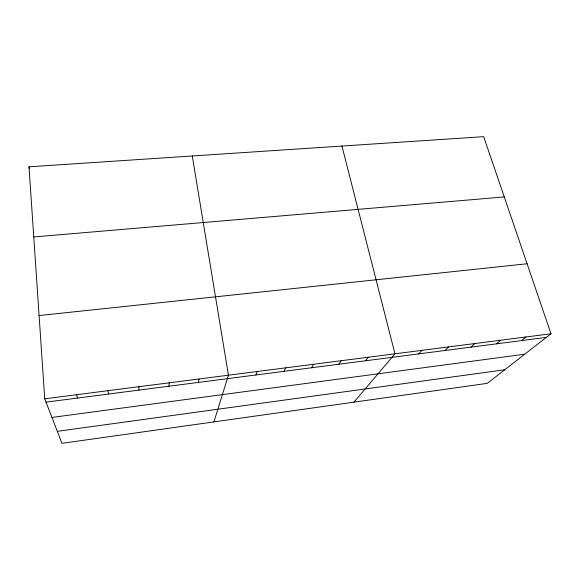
<?xml version="1.0" encoding="UTF-8"?>
<svg xmlns="http://www.w3.org/2000/svg" width="580" height="580" viewBox="0 0 580 580"><rect width="100%" height="100%" fill="white"/><g stroke="black" fill="none" stroke-linecap="round" stroke-linejoin="round"><path stroke-width="0.87" d="M168.903 386.236L169.244 382.814M198.367 382.423L199.085 378.979M213.911 421.907L228.44 375.209L192.27 155.984M255.889 374.977L257.317 371.497M283.968 371.345L285.73 367.843M311.598 367.763L313.693 364.255M338.8 364.247L341.214 360.716M365.581 360.782L368.3 357.236M353.981 402.15L394.965 353.807L341.954 146.059M418.695 353.901L422.008 350.334M445.02 350.494L448.615 346.912M470.938 347.144L474.817 343.548M496.458 343.839L500.605 340.235M521.594 340.583L525.995 336.973M551 333.761L487.272 383.351L61.937 443.337L44.747 398.815L29 166.808L483.691 136.662L551 333.761L44.747 398.815M57.304 431.332L504.76 369.743M51.932 417.426L524.733 354.199M46.03 402.136L546.346 337.379M39.092 315.549L527.097 263.762M33.763 236.952L504.274 196.932M76.669 394.712L77.524 398.061M29 166.808L29.377 168.41M108.047 390.681L108.489 394.052M138.903 386.715L138.946 390.115"/></g></svg>
